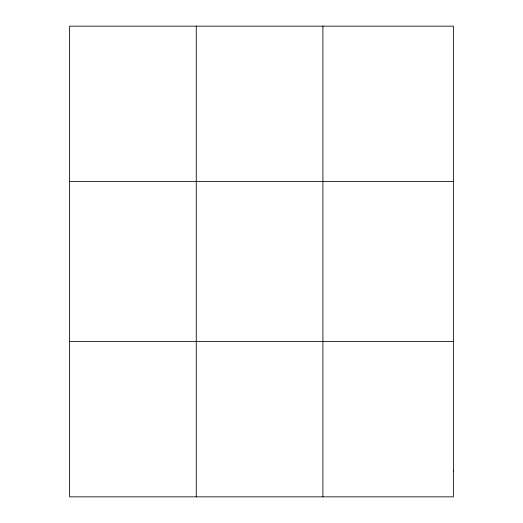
<?xml version="1.0" encoding="UTF-8"?>
<svg xmlns="http://www.w3.org/2000/svg" width="523" height="523" viewBox="0 0 523 523"><rect width="100%" height="100%" fill="white"/><g stroke="black" fill="none" stroke-linecap="round" stroke-linejoin="round"><path stroke-width="0.78" d="M196.262 26.15L196.262 496.85M322.9 26.15L322.9 496.85M69.624 181.481L453.376 181.481M69.624 341.519L453.376 341.519M453.376 470.962L453.376 496.85L69.624 496.85L69.624 26.15L453.376 26.15L453.376 470.962"/></g></svg>
